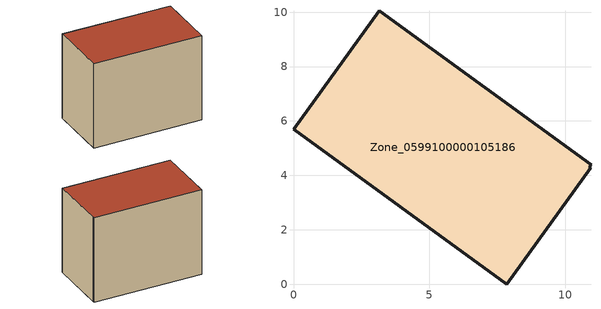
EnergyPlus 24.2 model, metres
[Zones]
Zone_0599100000105186
 floor ground (C_G): 7.84,0 0,5.69 3.16,10.05 10.94,4.39 10.88,4.32 10.93,4.29 z0
 wall outside (C_F): 0,5.69 7.84,0 10.93,4.29 10.88,4.32 10.94,4.39 3.16,10.05 0,5.69 z0:7.69
 roof outside (C_R): 10.94,4.39 3.16,10.05 0,5.69 7.84,0 10.93,4.29 10.88,4.32 z7.69
[BUILDING]
Pand.0599100000105186: North Axis=0; Terrain=City; Loads Convergence Tolerance Value=0.04; Temperature Convergence Tolerance Value=0.4; Solar Distribution=FullExterior; Maximum Number of Warmup Days=25; Minimum Number of Warmup Days=1
[Site:Location]
Rotterdam.The.Hague.AP_ZH_NLD Design_Conditions: Latitude=51.96; Longitude=4.45; Time Zone=1; Elevation=-4.5
[SITE:GROUNDTEMPERATURE:BUILDINGSURFACE]
18, 18, 18, 18, 18, 18, 18, 18, 18, 18, 18, 18
[MATERIAL] Thermal Absorptance=0.9; Solar Absorptance=0.7; Visible Absorptance=0.7
Name | Roughness | Thickness | Conductivity | Density | Specific Heat
G.TI.1975-1991 | MediumSmooth | 0.15 | 0.288461 | 540 | 1210
F.TI.1975-1991 | Rough | 0.3 | 0.230769 | 1920 | 840
R.TI.1975-1991 | MediumRough | 0.2 | 0.153846 | 1500 | 1000
[CONSTRUCTION]
C_G: G.TI.1975-1991
C_F: F.TI.1975-1991
C_R: R.TI.1975-1991
[ZONE]
Zone_0599100000105186: Type=1; Multiplier=1; Ceiling Height=Autocalculate; Volume=Autocalculate; Floor Area=autocalculate; Part of Total Floor Area=Yes
[ZONEINFILTRATION:DESIGNFLOWRATE]
Infil_Zone_0599100000105186: Zone or ZoneList or Space or SpaceList=Zone_0599100000105186; Schedule=AlwaysOn; Design Flow Rate Calculation Method=Flow/Area; Flow Rate per Floor Area=0.003; Constant Term Coefficient=1; Temperature Term Coefficient=0; Velocity Term Coefficient=0; Velocity Squared Term Coefficient=0
[HVACTEMPLATE:ZONE:IDEALLOADSAIRSYSTEM]
Zone_0599100000105186: Maximum Heating Supply Air Temperature=50; Minimum Cooling Supply Air Temperature=13; Maximum Heating Supply Air Humidity Ratio=0.0156; Minimum Cooling Supply Air Humidity Ratio=0.0077; Heating Limit=NoLimit; Cooling Limit=NoLimit; Dehumidification Control Type=ConstantSensibleHeatRatio; Cooling Sensible Heat Ratio=0.7; Dehumidification Setpoint=60; Humidification Control Type=None; Humidification Setpoint=30; Outdoor Air Method=None; Outdoor Air Flow Rate per Person=0.00944; Outdoor Air Flow Rate per Zone Floor Area=0; Outdoor Air Flow Rate per Zone=0; Demand Controlled Ventilation Type=None; Outdoor Air Economizer Type=NoEconomizer; Heat Recovery Type=None; Sensible Heat Recovery Effectiveness=0.7; Latent Heat Recovery Effectiveness=0.65
[ZONECONTROL:THERMOSTAT]
ThermostatControl_Zone_0599100000105186: Zone or ZoneList=Zone_0599100000105186; Control Type Schedule=DualSetpointControlType; Control 1=Thermostat_Zone_0599100000105186; Temperature Difference Between Cutout And Setpoint=0
[THERMOSTATSETPOINT:DUALSETPOINT]
Thermostat_Zone_0599100000105186: Heating Setpoint Temperature Schedule=HeatingSetpoint_Zone_0599100000105186; Cooling Setpoint Temperature Schedule=CoolingSetpoint_Zone_0599100000105186
[SCHEDULE:COMPACT]
HeatingSetpoint_Zone_0599100000105186: Through: 12/31, For: AllDays, Until: 24:00, 21
CoolingSetpoint_Zone_0599100000105186: Through: 12/31, For: AllDays, Until: 24:00, 24
DualSetpointControlType: Through: 12/31, For: AllDays, Until: 24:00, 4
AlwaysOn: Through: 12/31, For: AllDays, Until: 24:00, 1
